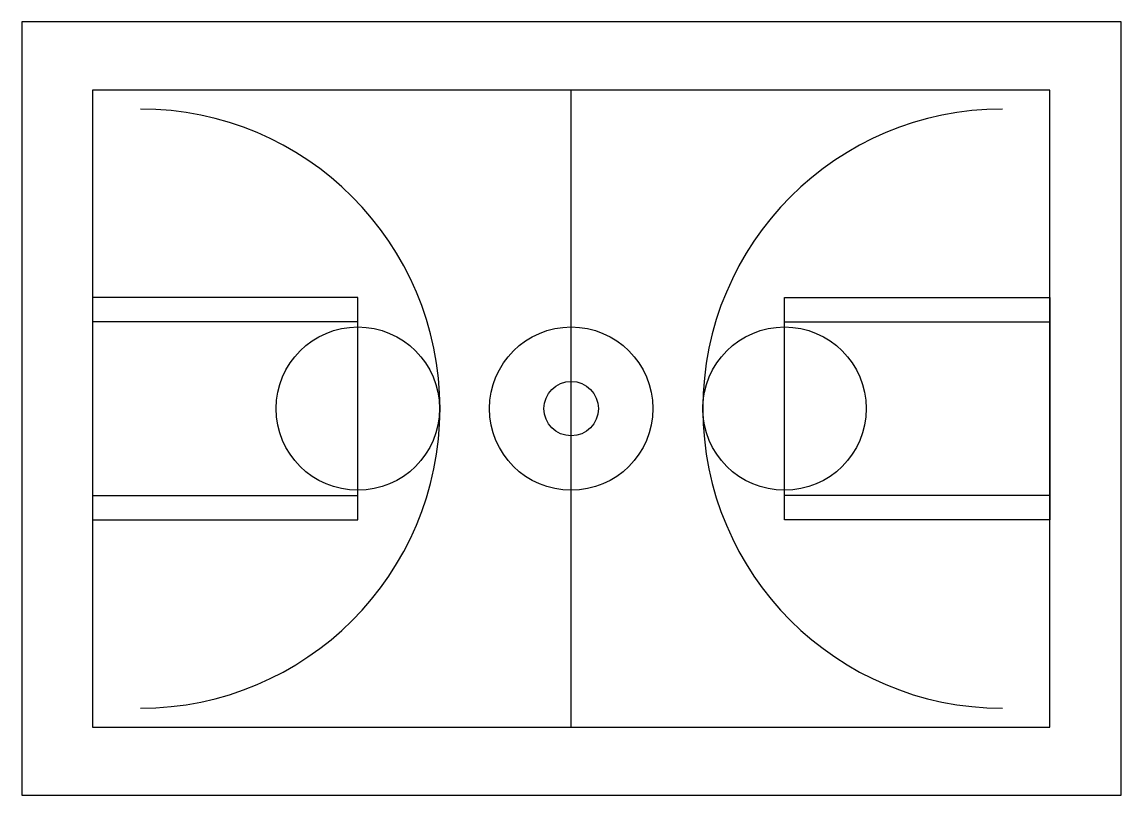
# Model space of a CAD drawing. Header units: metres. Extents: x 0 to 2460, y 0 to 1731.
import ezdxf

# ---------------------------------------------------------------- set-up
doc = ezdxf.new("R2010")
doc.units = ezdxf.units.M

msp = doc.modelspace()

# ---------------------------------------------------------------- linework, layer by layer
msp.add_lwpolyline([(0, 0), (2460.2, 0), (2460.2, 1730.8), (0, 1730.8)], close=True)
at = {"layer": 'COURT'}
msp.add_line((1229.4, 151.8), (1229.4, 1578.2), dxfattribs=at)
for points in [[(157.5, 151.8), (2301.2, 151.8), (2301.2, 1578.2), (157.5, 1578.2)], [(157.5, 615.9), (751.8, 615.9), (751.8, 1113.6), (157.5, 1113.6)], [(2301.2, 615.9), (1706.9, 615.9), (1706.9, 1113.6), (2301.2, 1113.6)], [(157.5, 670.6), (751.8, 670.6), (751.8, 1059.2), (157.5, 1059.2)], [(2301.2, 670.6), (1706.9, 670.6), (1706.9, 1059.2), (2301.2, 1059.2)]]:
    msp.add_lwpolyline(points, close=True, dxfattribs=at)
for centre, radius in [((751.8, 865.1), 182.9), ((1229.4, 865.1), 182.9), ((1706.9, 865.1), 182.9), ((1229.4, 865.1), 61)]:
    msp.add_circle(centre, radius, dxfattribs=at)
for centre, start, end in [((265.2, 865.1), 270, 90), ((2194.6, 865.1), 90, 270)]:
    msp.add_arc(centre, 670.6, start, end, dxfattribs=at)

doc.saveas('drawing.dxf')
